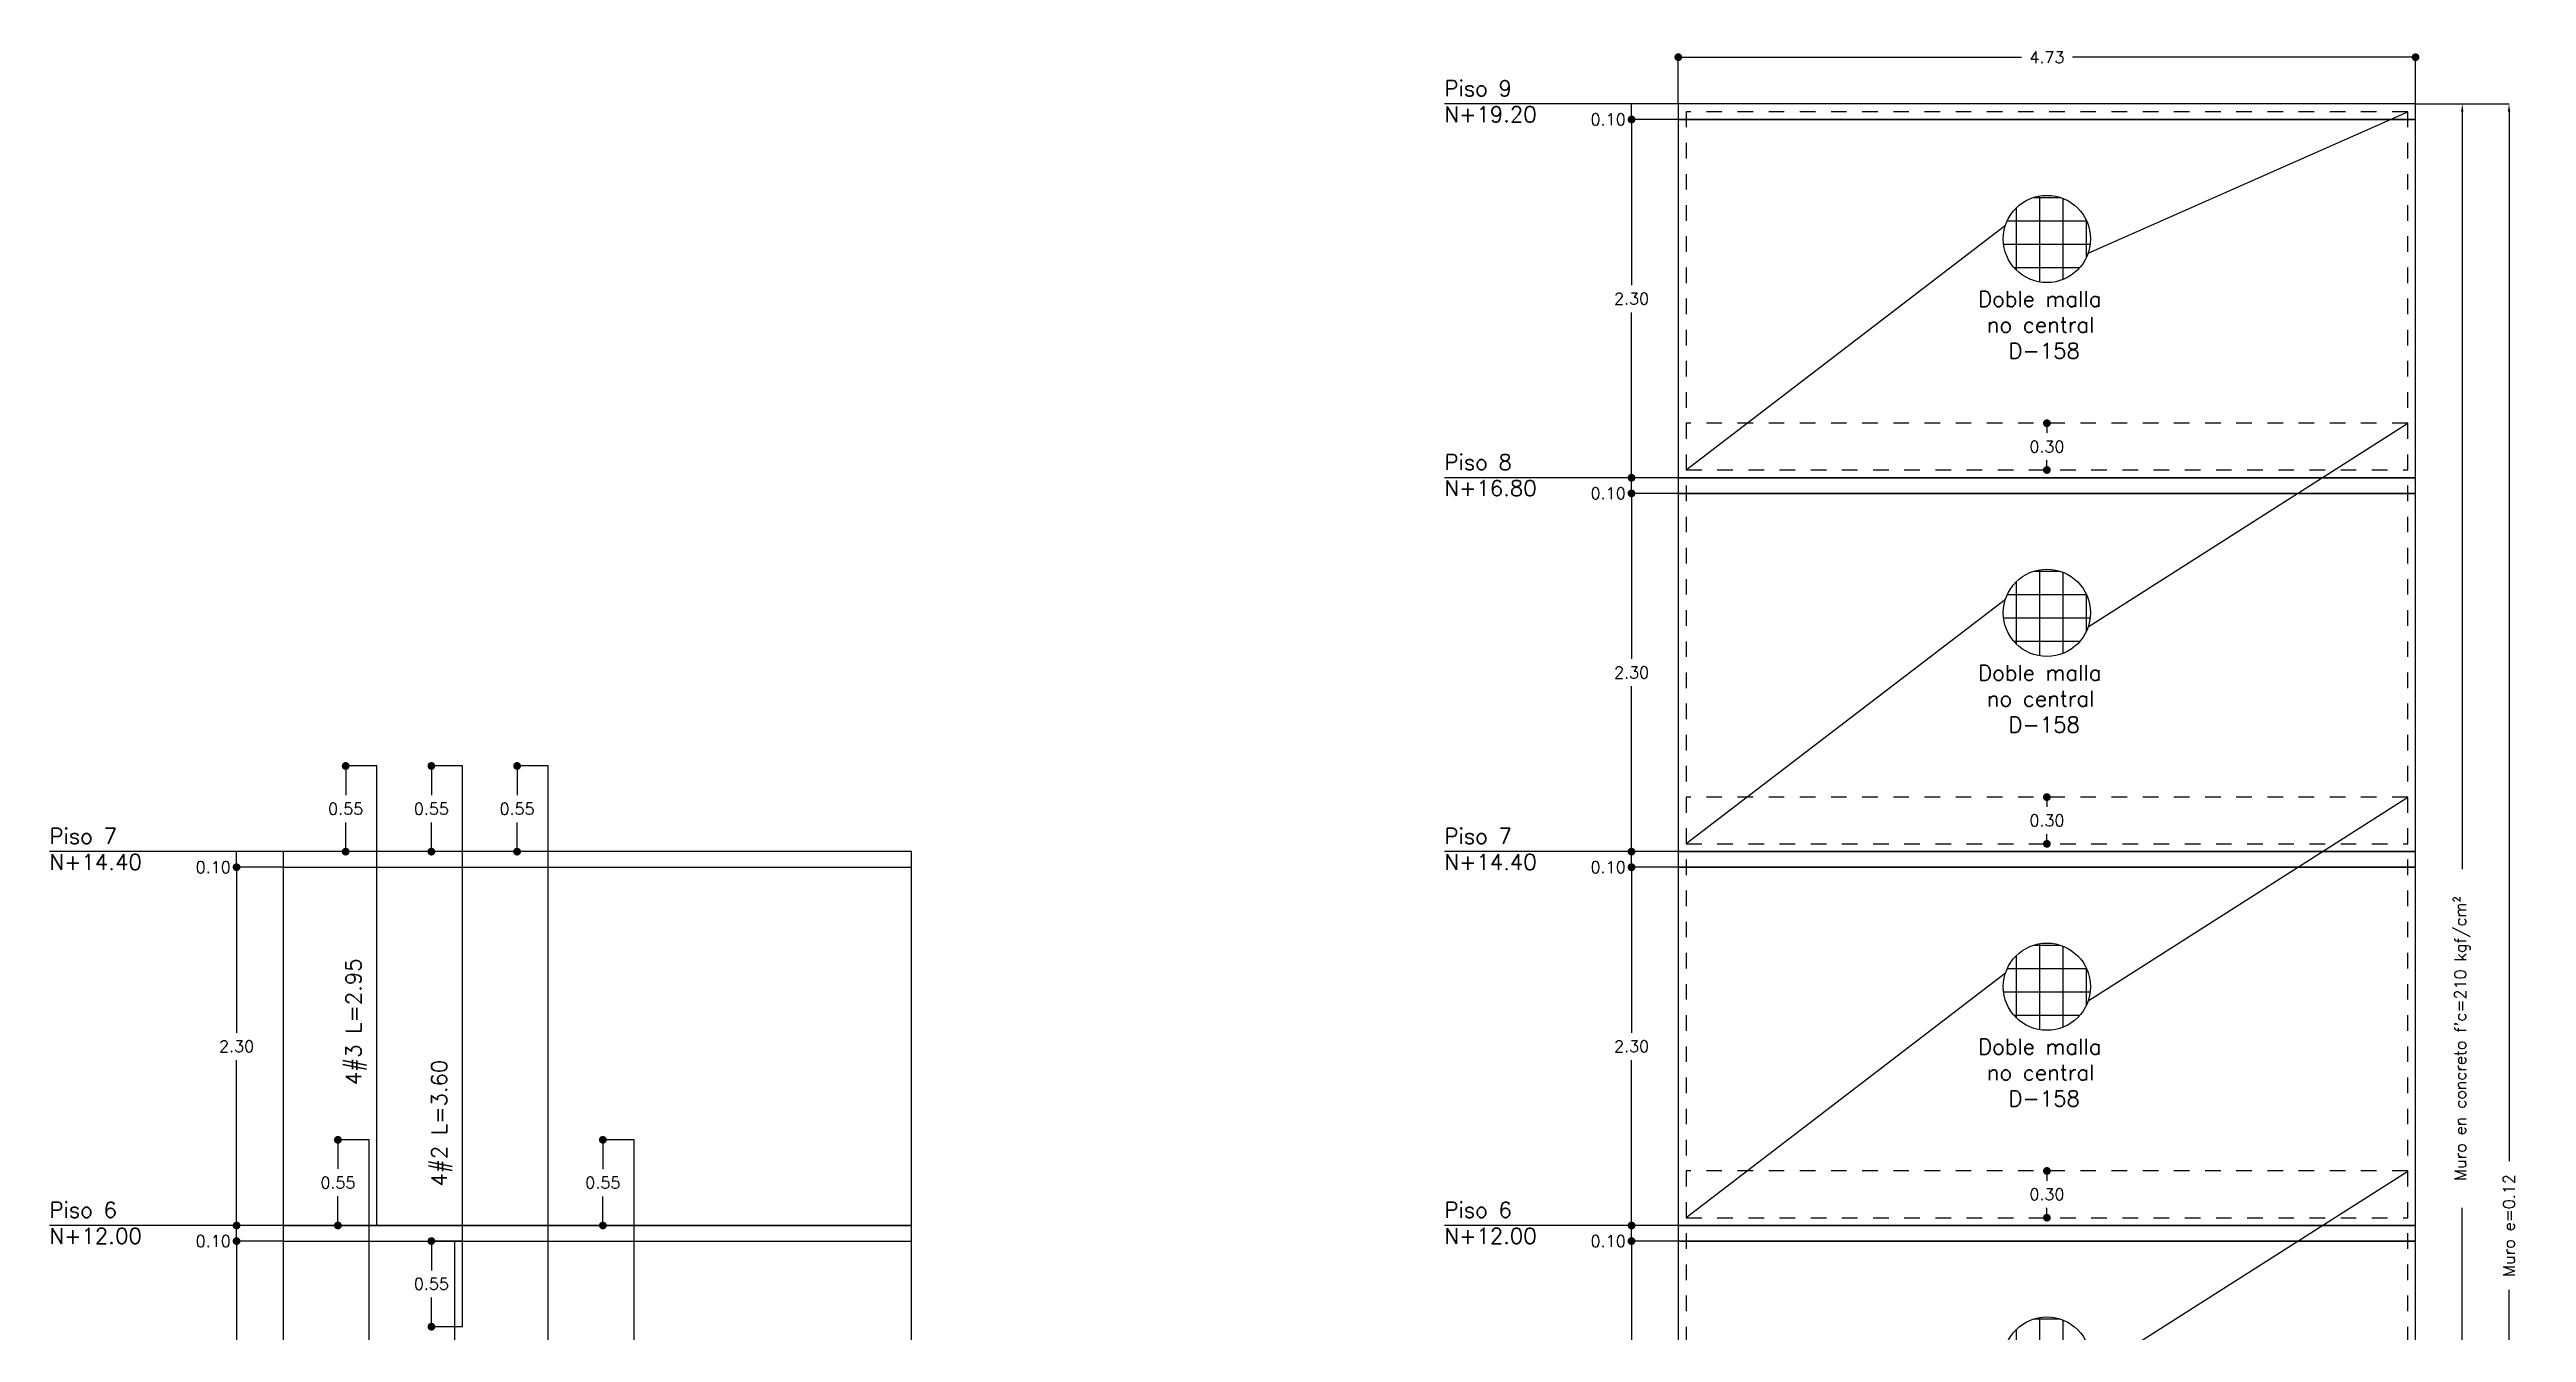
# Model space of a CAD drawing. Header units: millimetres. Extents: x -99999999 to 100000000, y -41 to 20.
# Drawn here: x 4.63 to 20.52, y 11.31 to 19.55 of the extents above; entities that cross this region are included whole.
import ezdxf

# ---------------------------------------------------------------- set-up
doc = ezdxf.new("R2010")
doc.units = ezdxf.units.MM
doc.header["$LTSCALE"] = 0.01
doc.header["$PDMODE"] = 3
doc.linetypes.add('DASHED2', pattern=[0.375, 0.25, -0.125])
for name, color, linetype in [('FC_BORDES', 4, 'Continuous'), ('FC_COTAS', 1, 'Continuous'), ('FC_LINEA CORTE', 1, 'Continuous'), ('FC_MALLA', 3, 'DASHED2'), ('FC_R-80', 11, 'Continuous'), ('FC_REFUERZO', 5, 'Continuous')]:
    doc.layers.add(name, color=color, linetype=linetype)
doc.styles.add('FC_TEXT1', font='romans.shx')
doc.dimstyles.new('FC_COTAS', dxfattribs={"dimtxt": 0.0015, "dimasz": 0.001, "dimexe": 0, "dimexo": 0, "dimgap": 0.001, "dimtad": 1, "dimtih": 1, "dimtoh": 1, "dimzin": 0, "dimdsep": 46, "dimtxsty": 'FC_TEXT1', "dimblk": 'DOT', "dimcen": 0.09, "dimclrd": 256, "dimclre": 256, "dimclrt": 256, "dimadec": 0, "dimazin": 0, "dimtfac": 1, "dimtix": 1, "dimtmove": 2, "dimatfit": 3, "dimfxl": 1.002, "dimtolj": 1, "dimtzin": 0, "dimlwd": -1, "dimarcsym": 0})
pattern_1 = [(0, (0, 0), (0, 0.003), []), (90, (0, 0), (-0.003, 2e-19), [])]

# ---------------------------------------------------------------- blocks, each defined once
blk = doc.blocks.new('_Dot')
at = {"color": 0, "linetype": 'ByBlock', "lineweight": -2}
blk.add_line((-0.5, 0), (-1, 0), dxfattribs=at)
at = {"color": 0, "linetype": 'ByBlock', "const_width": 0.5}
blk.add_lwpolyline([(-0.25, 0, 1), (0.25, 0, 1)], format="xyb", close=True, dxfattribs=at)
blk = doc.blocks.new('*D363')
at = {"layer": 'Defpoints', "color": 0, "ltscale": 0.6, "transparency": 16777216}
for p in [(5.83, 11.9), (6.13, 11.9), (6.13, 9.6)]:
    blk.add_point(p, dxfattribs=at)
at = {"layer": 'FC_COTAS', "lineweight": -2, "ltscale": 0.6, "transparency": 16777216}
for p, q in [((6.13, 11.9), (5.83, 11.9)), ((6.13, 9.6), (5.83, 9.6))]:
    blk.add_line(p, q, dxfattribs=at)
at = {"layer": 'FC_COTAS', "ltscale": 0.6, "transparency": 16777216}
for p, q in [((5.83, 11.85), (5.83, 10.837)), ((5.83, 9.65), (5.83, 10.662))]:
    blk.add_line(p, q, dxfattribs=at)
at = {"layer": 'FC_COTAS', "ltscale": 0.6, "transparency": 16777216, "xscale": 0.05, "yscale": 0.05, "zscale": 0.05}
for p, rotation in [((5.83, 11.9), 90), ((5.83, 9.6), 270)]:
    blk.add_blockref('_Dot', p, dxfattribs=dict(at, rotation=rotation))
at = {"layer": 'FC_COTAS', "ltscale": 0.6, "transparency": 16777216, "insert": (5.83, 10.75), "char_height": 0.075, "attachment_point": 5, "style": 'FC_TEXT1'}
blk.add_mtext('\\A1;2.30', dxfattribs=at)
blk = doc.blocks.new('*D364')
at = {"layer": 'Defpoints', "color": 0, "ltscale": 0.6, "transparency": 16777216}
for p in [(5.83, 12), (6.13, 12), (6.13, 11.9)]:
    blk.add_point(p, dxfattribs=at)
at = {"layer": 'FC_COTAS', "lineweight": -2, "ltscale": 0.6, "transparency": 16777216}
for p, q in [((6.13, 12), (5.83, 12)), ((6.13, 11.9), (5.83, 11.9))]:
    blk.add_line(p, q, dxfattribs=at)
at = {"layer": 'FC_COTAS', "ltscale": 0.6, "transparency": 16777216}
blk.add_line((5.83, 11.9), (5.83, 12), dxfattribs=at)
at = {"layer": 'FC_COTAS', "ltscale": 0.6, "transparency": 16777216, "insert": (5.68, 11.9), "char_height": 0.075, "attachment_point": 5, "style": 'FC_TEXT1'}
blk.add_mtext('\\A1;0.10', dxfattribs=at)
blk = doc.blocks.new('*D365')
at = {"layer": 'Defpoints', "color": 0, "ltscale": 0.6, "transparency": 16777216}
for p in [(5.83, 14.3), (6.13, 14.3), (6.13, 12)]:
    blk.add_point(p, dxfattribs=at)
at = {"layer": 'FC_COTAS', "lineweight": -2, "ltscale": 0.6, "transparency": 16777216}
for p, q in [((6.13, 14.3), (5.83, 14.3)), ((6.13, 12), (5.83, 12))]:
    blk.add_line(p, q, dxfattribs=at)
at = {"layer": 'FC_COTAS', "ltscale": 0.6, "transparency": 16777216}
for p, q in [((5.83, 14.25), (5.83, 13.237)), ((5.83, 12.05), (5.83, 13.062))]:
    blk.add_line(p, q, dxfattribs=at)
at = {"layer": 'FC_COTAS', "ltscale": 0.6, "transparency": 16777216, "xscale": 0.05, "yscale": 0.05, "zscale": 0.05}
for p, rotation in [((5.83, 14.3), 90), ((5.83, 12), 270)]:
    blk.add_blockref('_Dot', p, dxfattribs=dict(at, rotation=rotation))
at = {"layer": 'FC_COTAS', "ltscale": 0.6, "transparency": 16777216, "insert": (5.83, 13.15), "char_height": 0.075, "attachment_point": 5, "style": 'FC_TEXT1'}
blk.add_mtext('\\A1;2.30', dxfattribs=at)
blk = doc.blocks.new('*D366')
at = {"layer": 'Defpoints', "color": 0, "ltscale": 0.6, "transparency": 16777216}
for p in [(5.83, 14.4), (6.13, 14.4), (6.13, 14.3)]:
    blk.add_point(p, dxfattribs=at)
at = {"layer": 'FC_COTAS', "lineweight": -2, "ltscale": 0.6, "transparency": 16777216}
for p, q in [((6.13, 14.4), (5.83, 14.4)), ((6.13, 14.3), (5.83, 14.3))]:
    blk.add_line(p, q, dxfattribs=at)
at = {"layer": 'FC_COTAS', "ltscale": 0.6, "transparency": 16777216}
blk.add_line((5.83, 14.3), (5.83, 14.4), dxfattribs=at)
at = {"layer": 'FC_COTAS', "ltscale": 0.6, "transparency": 16777216, "insert": (5.68, 14.3), "char_height": 0.075, "attachment_point": 5, "style": 'FC_TEXT1'}
blk.add_mtext('\\A1;0.10', dxfattribs=at)
blk = doc.blocks.new('*D370')
at = {"layer": 'Defpoints', "color": 0, "ltscale": 0.6, "transparency": 16777216}
for p in [(6.48, 12.55), (6.68, 12.55), (6.68, 12)]:
    blk.add_point(p, dxfattribs=at)
at = {"layer": 'FC_COTAS', "lineweight": -2, "ltscale": 0.6, "transparency": 16777216}
for p, q in [((6.68, 12.55), (6.48, 12.55)), ((6.68, 12), (6.48, 12))]:
    blk.add_line(p, q, dxfattribs=at)
at = {"layer": 'FC_COTAS', "ltscale": 0.6, "transparency": 16777216}
for p, q in [((6.48, 12.5), (6.48, 12.363)), ((6.48, 12.05), (6.48, 12.188))]:
    blk.add_line(p, q, dxfattribs=at)
at = {"layer": 'FC_COTAS', "ltscale": 0.6, "transparency": 16777216, "xscale": 0.05, "yscale": 0.05, "zscale": 0.05}
for p, rotation in [((6.48, 12.55), 90), ((6.48, 12), 270)]:
    blk.add_blockref('_Dot', p, dxfattribs=dict(at, rotation=rotation))
at = {"layer": 'FC_COTAS', "ltscale": 0.6, "transparency": 16777216, "insert": (6.48, 12.275), "char_height": 0.075, "attachment_point": 5, "style": 'FC_TEXT1'}
blk.add_mtext('\\A1;0.55', dxfattribs=at)
blk = doc.blocks.new('*D371')
at = {"layer": 'Defpoints', "color": 0, "ltscale": 0.6, "transparency": 16777216}
for p in [(6.53, 14.95), (6.73, 14.95), (6.73, 14.4)]:
    blk.add_point(p, dxfattribs=at)
at = {"layer": 'FC_COTAS', "lineweight": -2, "ltscale": 0.6, "transparency": 16777216}
for p, q in [((6.73, 14.95), (6.53, 14.95)), ((6.73, 14.4), (6.53, 14.4))]:
    blk.add_line(p, q, dxfattribs=at)
at = {"layer": 'FC_COTAS', "ltscale": 0.6, "transparency": 16777216}
for p, q in [((6.53, 14.9), (6.53, 14.763)), ((6.53, 14.45), (6.53, 14.588))]:
    blk.add_line(p, q, dxfattribs=at)
at = {"layer": 'FC_COTAS', "ltscale": 0.6, "transparency": 16777216, "xscale": 0.05, "yscale": 0.05, "zscale": 0.05}
for p, rotation in [((6.53, 14.95), 90), ((6.53, 14.4), 270)]:
    blk.add_blockref('_Dot', p, dxfattribs=dict(at, rotation=rotation))
at = {"layer": 'FC_COTAS', "ltscale": 0.6, "transparency": 16777216, "insert": (6.53, 14.675), "char_height": 0.075, "attachment_point": 5, "style": 'FC_TEXT1'}
blk.add_mtext('\\A1;0.55', dxfattribs=at)
blk = doc.blocks.new('*D374')
at = {"layer": 'Defpoints', "color": 0, "ltscale": 0.6, "transparency": 16777216}
for p in [(7.08, 11.9), (7.28, 11.9), (7.28, 11.35)]:
    blk.add_point(p, dxfattribs=at)
at = {"layer": 'FC_COTAS', "lineweight": -2, "ltscale": 0.6, "transparency": 16777216}
for p, q in [((7.28, 11.9), (7.08, 11.9)), ((7.28, 11.35), (7.08, 11.35))]:
    blk.add_line(p, q, dxfattribs=at)
at = {"layer": 'FC_COTAS', "ltscale": 0.6, "transparency": 16777216}
for p, q in [((7.08, 11.85), (7.08, 11.712)), ((7.08, 11.4), (7.08, 11.537))]:
    blk.add_line(p, q, dxfattribs=at)
at = {"layer": 'FC_COTAS', "ltscale": 0.6, "transparency": 16777216, "xscale": 0.05, "yscale": 0.05, "zscale": 0.05}
for p, rotation in [((7.08, 11.9), 90), ((7.08, 11.35), 270)]:
    blk.add_blockref('_Dot', p, dxfattribs=dict(at, rotation=rotation))
at = {"layer": 'FC_COTAS', "ltscale": 0.6, "transparency": 16777216, "insert": (7.08, 11.625), "char_height": 0.075, "attachment_point": 5, "style": 'FC_TEXT1'}
blk.add_mtext('\\A1;0.55', dxfattribs=at)
blk = doc.blocks.new('*D375')
at = {"layer": 'Defpoints', "color": 0, "ltscale": 0.6, "transparency": 16777216}
for p in [(7.08, 14.95), (7.28, 14.95), (7.28, 14.4)]:
    blk.add_point(p, dxfattribs=at)
at = {"layer": 'FC_COTAS', "lineweight": -2, "ltscale": 0.6, "transparency": 16777216}
for p, q in [((7.28, 14.95), (7.08, 14.95)), ((7.28, 14.4), (7.08, 14.4))]:
    blk.add_line(p, q, dxfattribs=at)
at = {"layer": 'FC_COTAS', "ltscale": 0.6, "transparency": 16777216}
for p, q in [((7.08, 14.9), (7.08, 14.762)), ((7.08, 14.45), (7.08, 14.587))]:
    blk.add_line(p, q, dxfattribs=at)
at = {"layer": 'FC_COTAS', "ltscale": 0.6, "transparency": 16777216, "xscale": 0.05, "yscale": 0.05, "zscale": 0.05}
for p, rotation in [((7.08, 14.95), 90), ((7.08, 14.4), 270)]:
    blk.add_blockref('_Dot', p, dxfattribs=dict(at, rotation=rotation))
at = {"layer": 'FC_COTAS', "ltscale": 0.6, "transparency": 16777216, "insert": (7.08, 14.675), "char_height": 0.075, "attachment_point": 5, "style": 'FC_TEXT1'}
blk.add_mtext('\\A1;0.55', dxfattribs=at)
blk = doc.blocks.new('*D379')
at = {"layer": 'Defpoints', "color": 0, "ltscale": 0.6, "transparency": 16777216}
for p in [(7.63, 14.95), (7.83, 14.95), (7.83, 14.4)]:
    blk.add_point(p, dxfattribs=at)
at = {"layer": 'FC_COTAS', "lineweight": -2, "ltscale": 0.6, "transparency": 16777216}
for p, q in [((7.83, 14.95), (7.63, 14.95)), ((7.83, 14.4), (7.63, 14.4))]:
    blk.add_line(p, q, dxfattribs=at)
at = {"layer": 'FC_COTAS', "ltscale": 0.6, "transparency": 16777216}
for p, q in [((7.63, 14.9), (7.63, 14.762)), ((7.63, 14.45), (7.63, 14.587))]:
    blk.add_line(p, q, dxfattribs=at)
at = {"layer": 'FC_COTAS', "ltscale": 0.6, "transparency": 16777216, "xscale": 0.05, "yscale": 0.05, "zscale": 0.05}
for p, rotation in [((7.63, 14.95), 90), ((7.63, 14.4), 270)]:
    blk.add_blockref('_Dot', p, dxfattribs=dict(at, rotation=rotation))
at = {"layer": 'FC_COTAS', "ltscale": 0.6, "transparency": 16777216, "insert": (7.63, 14.675), "char_height": 0.075, "attachment_point": 5, "style": 'FC_TEXT1'}
blk.add_mtext('\\A1;0.55', dxfattribs=at)
blk = doc.blocks.new('*D383')
at = {"layer": 'Defpoints', "color": 0, "ltscale": 0.6, "transparency": 16777216}
for p in [(8.18, 12.55), (8.38, 12.55), (8.38, 12)]:
    blk.add_point(p, dxfattribs=at)
at = {"layer": 'FC_COTAS', "lineweight": -2, "ltscale": 0.6, "transparency": 16777216}
for p, q in [((8.38, 12.55), (8.18, 12.55)), ((8.38, 12), (8.18, 12))]:
    blk.add_line(p, q, dxfattribs=at)
at = {"layer": 'FC_COTAS', "ltscale": 0.6, "transparency": 16777216}
for p, q in [((8.18, 12.5), (8.18, 12.362)), ((8.18, 12.05), (8.18, 12.187))]:
    blk.add_line(p, q, dxfattribs=at)
at = {"layer": 'FC_COTAS', "ltscale": 0.6, "transparency": 16777216, "xscale": 0.05, "yscale": 0.05, "zscale": 0.05}
for p, rotation in [((8.18, 12.55), 90), ((8.18, 12), 270)]:
    blk.add_blockref('_Dot', p, dxfattribs=dict(at, rotation=rotation))
at = {"layer": 'FC_COTAS', "ltscale": 0.6, "transparency": 16777216, "insert": (8.18, 12.275), "char_height": 0.075, "attachment_point": 5, "style": 'FC_TEXT1'}
blk.add_mtext('\\A1;0.55', dxfattribs=at)
blk = doc.blocks.new('*D412')
at = {"layer": 'Defpoints', "color": 0, "ltscale": 0.6, "transparency": 16777216}
for p in [(14.78, 11.9), (15.08, 11.9), (15.08, 9.6)]:
    blk.add_point(p, dxfattribs=at)
at = {"layer": 'FC_COTAS', "lineweight": -2, "ltscale": 0.6, "transparency": 16777216}
for p, q in [((15.08, 11.9), (14.78, 11.9)), ((15.08, 9.6), (14.78, 9.6))]:
    blk.add_line(p, q, dxfattribs=at)
at = {"layer": 'FC_COTAS', "ltscale": 0.6, "transparency": 16777216}
for p, q in [((14.78, 11.85), (14.78, 10.837)), ((14.78, 9.65), (14.78, 10.662))]:
    blk.add_line(p, q, dxfattribs=at)
at = {"layer": 'FC_COTAS', "ltscale": 0.6, "transparency": 16777216, "xscale": 0.05, "yscale": 0.05, "zscale": 0.05}
for p, rotation in [((14.78, 11.9), 90), ((14.78, 9.6), 270)]:
    blk.add_blockref('_Dot', p, dxfattribs=dict(at, rotation=rotation))
at = {"layer": 'FC_COTAS', "ltscale": 0.6, "transparency": 16777216, "insert": (14.78, 10.75), "char_height": 0.075, "attachment_point": 5, "style": 'FC_TEXT1'}
blk.add_mtext('\\A1;2.30', dxfattribs=at)
blk = doc.blocks.new('*D413')
at = {"layer": 'Defpoints', "color": 0, "ltscale": 0.6, "transparency": 16777216}
for p in [(14.78, 12), (15.08, 12), (15.08, 11.9)]:
    blk.add_point(p, dxfattribs=at)
at = {"layer": 'FC_COTAS', "lineweight": -2, "ltscale": 0.6, "transparency": 16777216}
for p, q in [((15.08, 12), (14.78, 12)), ((15.08, 11.9), (14.78, 11.9))]:
    blk.add_line(p, q, dxfattribs=at)
at = {"layer": 'FC_COTAS', "ltscale": 0.6, "transparency": 16777216}
blk.add_line((14.78, 11.9), (14.78, 12), dxfattribs=at)
at = {"layer": 'FC_COTAS', "ltscale": 0.6, "transparency": 16777216, "insert": (14.63, 11.9), "char_height": 0.075, "attachment_point": 5, "style": 'FC_TEXT1'}
blk.add_mtext('\\A1;0.10', dxfattribs=at)
blk = doc.blocks.new('*D414')
at = {"layer": 'Defpoints', "color": 0, "ltscale": 0.6, "transparency": 16777216}
for p in [(17.445, 12.35), (17.445, 12.35), (17.445, 12.05)]:
    blk.add_point(p, dxfattribs=at)
at = {"layer": 'FC_COTAS', "ltscale": 0.6, "transparency": 16777216}
for p, q in [((17.445, 12.3), (17.445, 12.2875)), ((17.445, 12.1), (17.445, 12.1125))]:
    blk.add_line(p, q, dxfattribs=at)
at = {"layer": 'FC_COTAS', "ltscale": 0.6, "transparency": 16777216, "xscale": 0.05, "yscale": 0.05, "zscale": 0.05}
for p, rotation in [((17.445, 12.35), 90), ((17.445, 12.05), 270)]:
    blk.add_blockref('_Dot', p, dxfattribs=dict(at, rotation=rotation))
at = {"layer": 'FC_COTAS', "ltscale": 0.6, "transparency": 16777216, "insert": (17.445, 12.2), "char_height": 0.075, "attachment_point": 5, "style": 'FC_TEXT1'}
blk.add_mtext('\\A1;0.30', dxfattribs=at)
blk = doc.blocks.new('*U415')
at = {"layer": 'FC_REFUERZO', "ltscale": 0.9}
h = blk.add_hatch(dxfattribs=at)
h.set_pattern_fill('_USER', color=256, scale=0.003, double=1, pattern_type=0)
h.set_pattern_definition(pattern_1)
edge = h.paths.add_edge_path()
edge.add_arc((0, 0), 0.0056, 0, 360)
at = {"layer": 'FC_BORDES'}
blk.add_circle((0, 0), 0.0056, dxfattribs=at)
at = {"layer": 'FC_LINEA CORTE'}
for points in [[(0.0053, -0.00181), (0.0463, 0.02433)], [(-0.00533, 0.00172), (-0.0463, -0.02967)]]:
    blk.add_lwpolyline(points, dxfattribs=at)
at = {"layer": 'FC_R-80', "ltscale": 0.9, "style": 'FC_TEXT1'}
for tag, p in [('Malla_001', (-0.00351, -0.0087)), ('Malla_002', (-0.00494, -0.01203))]:
    blk.add_attdef(tag, p, '', height=0.002, dxfattribs=at)
blk = doc.blocks.new('*D416')
at = {"layer": 'Defpoints', "color": 0, "ltscale": 0.6, "transparency": 16777216}
for p in [(14.78, 14.3), (15.08, 14.3), (15.08, 12)]:
    blk.add_point(p, dxfattribs=at)
at = {"layer": 'FC_COTAS', "lineweight": -2, "ltscale": 0.6, "transparency": 16777216}
for p, q in [((15.08, 14.3), (14.78, 14.3)), ((15.08, 12), (14.78, 12))]:
    blk.add_line(p, q, dxfattribs=at)
at = {"layer": 'FC_COTAS', "ltscale": 0.6, "transparency": 16777216}
for p, q in [((14.78, 14.25), (14.78, 13.237)), ((14.78, 12.05), (14.78, 13.062))]:
    blk.add_line(p, q, dxfattribs=at)
at = {"layer": 'FC_COTAS', "ltscale": 0.6, "transparency": 16777216, "xscale": 0.05, "yscale": 0.05, "zscale": 0.05}
for p, rotation in [((14.78, 14.3), 90), ((14.78, 12), 270)]:
    blk.add_blockref('_Dot', p, dxfattribs=dict(at, rotation=rotation))
at = {"layer": 'FC_COTAS', "ltscale": 0.6, "transparency": 16777216, "insert": (14.78, 13.15), "char_height": 0.075, "attachment_point": 5, "style": 'FC_TEXT1'}
blk.add_mtext('\\A1;2.30', dxfattribs=at)
blk = doc.blocks.new('*D417')
at = {"layer": 'Defpoints', "color": 0, "ltscale": 0.6, "transparency": 16777216}
for p in [(14.78, 14.4), (15.08, 14.4), (15.08, 14.3)]:
    blk.add_point(p, dxfattribs=at)
at = {"layer": 'FC_COTAS', "lineweight": -2, "ltscale": 0.6, "transparency": 16777216}
for p, q in [((15.08, 14.4), (14.78, 14.4)), ((15.08, 14.3), (14.78, 14.3))]:
    blk.add_line(p, q, dxfattribs=at)
at = {"layer": 'FC_COTAS', "ltscale": 0.6, "transparency": 16777216}
blk.add_line((14.78, 14.3), (14.78, 14.4), dxfattribs=at)
at = {"layer": 'FC_COTAS', "ltscale": 0.6, "transparency": 16777216, "insert": (14.63, 14.3), "char_height": 0.075, "attachment_point": 5, "style": 'FC_TEXT1'}
blk.add_mtext('\\A1;0.10', dxfattribs=at)
blk = doc.blocks.new('*D418')
at = {"layer": 'Defpoints', "color": 0, "ltscale": 0.6, "transparency": 16777216}
for p in [(17.445, 14.75), (17.445, 14.75), (17.445, 14.45)]:
    blk.add_point(p, dxfattribs=at)
at = {"layer": 'FC_COTAS', "ltscale": 0.6, "transparency": 16777216}
for p, q in [((17.445, 14.7), (17.445, 14.6875)), ((17.445, 14.5), (17.445, 14.5125))]:
    blk.add_line(p, q, dxfattribs=at)
at = {"layer": 'FC_COTAS', "ltscale": 0.6, "transparency": 16777216, "xscale": 0.05, "yscale": 0.05, "zscale": 0.05}
for p, rotation in [((17.445, 14.75), 90), ((17.445, 14.45), 270)]:
    blk.add_blockref('_Dot', p, dxfattribs=dict(at, rotation=rotation))
at = {"layer": 'FC_COTAS', "ltscale": 0.6, "transparency": 16777216, "insert": (17.445, 14.6), "char_height": 0.075, "attachment_point": 5, "style": 'FC_TEXT1'}
blk.add_mtext('\\A1;0.30', dxfattribs=at)
blk = doc.blocks.new('*D419')
at = {"layer": 'Defpoints', "color": 0, "ltscale": 0.6, "transparency": 16777216}
for p in [(14.78, 16.7), (15.08, 16.7), (15.08, 14.4)]:
    blk.add_point(p, dxfattribs=at)
at = {"layer": 'FC_COTAS', "lineweight": -2, "ltscale": 0.6, "transparency": 16777216}
for p, q in [((15.08, 16.7), (14.78, 16.7)), ((15.08, 14.4), (14.78, 14.4))]:
    blk.add_line(p, q, dxfattribs=at)
at = {"layer": 'FC_COTAS', "ltscale": 0.6, "transparency": 16777216}
for p, q in [((14.78, 16.65), (14.78, 15.637)), ((14.78, 14.45), (14.78, 15.462))]:
    blk.add_line(p, q, dxfattribs=at)
at = {"layer": 'FC_COTAS', "ltscale": 0.6, "transparency": 16777216, "xscale": 0.05, "yscale": 0.05, "zscale": 0.05}
for p, rotation in [((14.78, 16.7), 90), ((14.78, 14.4), 270)]:
    blk.add_blockref('_Dot', p, dxfattribs=dict(at, rotation=rotation))
at = {"layer": 'FC_COTAS', "ltscale": 0.6, "transparency": 16777216, "insert": (14.78, 15.55), "char_height": 0.075, "attachment_point": 5, "style": 'FC_TEXT1'}
blk.add_mtext('\\A1;2.30', dxfattribs=at)
blk = doc.blocks.new('*D420')
at = {"layer": 'Defpoints', "color": 0, "ltscale": 0.6, "transparency": 16777216}
for p in [(14.78, 16.8), (15.08, 16.8), (15.08, 16.7)]:
    blk.add_point(p, dxfattribs=at)
at = {"layer": 'FC_COTAS', "lineweight": -2, "ltscale": 0.6, "transparency": 16777216}
for p, q in [((15.08, 16.8), (14.78, 16.8)), ((15.08, 16.7), (14.78, 16.7))]:
    blk.add_line(p, q, dxfattribs=at)
at = {"layer": 'FC_COTAS', "ltscale": 0.6, "transparency": 16777216}
blk.add_line((14.78, 16.7), (14.78, 16.8), dxfattribs=at)
at = {"layer": 'FC_COTAS', "ltscale": 0.6, "transparency": 16777216, "insert": (14.63, 16.7), "char_height": 0.075, "attachment_point": 5, "style": 'FC_TEXT1'}
blk.add_mtext('\\A1;0.10', dxfattribs=at)
blk = doc.blocks.new('*D421')
at = {"layer": 'Defpoints', "color": 0, "ltscale": 0.6, "transparency": 16777216}
for p in [(17.445, 17.15), (17.445, 17.15), (17.445, 16.85)]:
    blk.add_point(p, dxfattribs=at)
at = {"layer": 'FC_COTAS', "ltscale": 0.6, "transparency": 16777216}
for p, q in [((17.445, 17.1), (17.445, 17.0875)), ((17.445, 16.9), (17.445, 16.9125))]:
    blk.add_line(p, q, dxfattribs=at)
at = {"layer": 'FC_COTAS', "ltscale": 0.6, "transparency": 16777216, "xscale": 0.05, "yscale": 0.05, "zscale": 0.05}
for p, rotation in [((17.445, 17.15), 90), ((17.445, 16.85), 270)]:
    blk.add_blockref('_Dot', p, dxfattribs=dict(at, rotation=rotation))
at = {"layer": 'FC_COTAS', "ltscale": 0.6, "transparency": 16777216, "insert": (17.445, 17), "char_height": 0.075, "attachment_point": 5, "style": 'FC_TEXT1'}
blk.add_mtext('\\A1;0.30', dxfattribs=at)
blk = doc.blocks.new('*D422')
at = {"layer": 'Defpoints', "color": 0, "ltscale": 0.6, "transparency": 16777216}
for p in [(19.81, 19.5), (15.08, 19.2), (19.81, 19.2)]:
    blk.add_point(p, dxfattribs=at)
at = {"layer": 'FC_COTAS', "lineweight": -2, "ltscale": 0.6, "transparency": 16777216}
for p, q in [((15.08, 19.2), (15.08, 19.5)), ((19.81, 19.2), (19.81, 19.5))]:
    blk.add_line(p, q, dxfattribs=at)
at = {"layer": 'FC_COTAS', "ltscale": 0.6, "transparency": 16777216}
for p, q in [((15.13, 19.5), (17.281, 19.5)), ((19.76, 19.5), (17.609, 19.5))]:
    blk.add_line(p, q, dxfattribs=at)
at = {"layer": 'FC_COTAS', "ltscale": 0.6, "transparency": 16777216, "xscale": 0.05, "yscale": 0.05, "zscale": 0.05, "rotation": 180}
blk.add_blockref('_Dot', (15.08, 19.5), dxfattribs=at)
at = {"layer": 'FC_COTAS', "ltscale": 0.6, "transparency": 16777216, "xscale": 0.05, "yscale": 0.05, "zscale": 0.05}
blk.add_blockref('_Dot', (19.81, 19.5), dxfattribs=at)
at = {"layer": 'FC_COTAS', "ltscale": 0.6, "transparency": 16777216, "insert": (17.445, 19.5), "char_height": 0.075, "attachment_point": 5, "style": 'FC_TEXT1'}
blk.add_mtext('\\A1;4.73', dxfattribs=at)
blk = doc.blocks.new('*D423')
at = {"layer": 'Defpoints', "color": 0, "ltscale": 0.6, "transparency": 16777216}
for p in [(14.78, 19.1), (15.08, 19.1), (15.08, 16.8)]:
    blk.add_point(p, dxfattribs=at)
at = {"layer": 'FC_COTAS', "lineweight": -2, "ltscale": 0.6, "transparency": 16777216}
for p, q in [((15.08, 19.1), (14.78, 19.1)), ((15.08, 16.8), (14.78, 16.8))]:
    blk.add_line(p, q, dxfattribs=at)
at = {"layer": 'FC_COTAS', "ltscale": 0.6, "transparency": 16777216}
for p, q in [((14.78, 19.05), (14.78, 18.037)), ((14.78, 16.85), (14.78, 17.862))]:
    blk.add_line(p, q, dxfattribs=at)
at = {"layer": 'FC_COTAS', "ltscale": 0.6, "transparency": 16777216, "xscale": 0.05, "yscale": 0.05, "zscale": 0.05}
for p, rotation in [((14.78, 19.1), 90), ((14.78, 16.8), 270)]:
    blk.add_blockref('_Dot', p, dxfattribs=dict(at, rotation=rotation))
at = {"layer": 'FC_COTAS', "ltscale": 0.6, "transparency": 16777216, "insert": (14.78, 17.95), "char_height": 0.075, "attachment_point": 5, "style": 'FC_TEXT1'}
blk.add_mtext('\\A1;2.30', dxfattribs=at)
blk = doc.blocks.new('*D424')
at = {"layer": 'Defpoints', "color": 0, "ltscale": 0.6, "transparency": 16777216}
for p in [(14.78, 19.2), (15.08, 19.2), (15.08, 19.1)]:
    blk.add_point(p, dxfattribs=at)
at = {"layer": 'FC_COTAS', "lineweight": -2, "ltscale": 0.6, "transparency": 16777216}
for p, q in [((15.08, 19.2), (14.78, 19.2)), ((15.08, 19.1), (14.78, 19.1))]:
    blk.add_line(p, q, dxfattribs=at)
at = {"layer": 'FC_COTAS', "ltscale": 0.6, "transparency": 16777216}
blk.add_line((14.78, 19.1), (14.78, 19.2), dxfattribs=at)
at = {"layer": 'FC_COTAS', "ltscale": 0.6, "transparency": 16777216, "insert": (14.63, 19.1), "char_height": 0.075, "attachment_point": 5, "style": 'FC_TEXT1'}
blk.add_mtext('\\A1;0.10', dxfattribs=at)
blk = doc.blocks.new('*U425')
at = {"layer": 'FC_REFUERZO', "ltscale": 0.9}
h = blk.add_hatch(dxfattribs=at)
h.set_pattern_fill('_USER', color=256, scale=0.003, double=1, pattern_type=0)
h.set_pattern_definition(pattern_1)
edge = h.paths.add_edge_path()
edge.add_arc((0, 0), 0.0056, 0, 360)
at = {"layer": 'FC_BORDES'}
blk.add_circle((0, 0), 0.0056, dxfattribs=at)
at = {"layer": 'FC_LINEA CORTE'}
for points in [[(0.0053, -0.00181), (0.0463, 0.01633)], [(-0.00533, 0.00172), (-0.0463, -0.02967)]]:
    blk.add_lwpolyline(points, dxfattribs=at)
at = {"layer": 'FC_R-80', "ltscale": 0.9, "style": 'FC_TEXT1'}
for tag, p in [('Malla_001', (-0.00351, -0.0087)), ('Malla_002', (-0.00494, -0.01203))]:
    blk.add_attdef(tag, p, '', height=0.002, dxfattribs=at)
blk = doc.blocks.new('*D427')
at = {"layer": 'Defpoints', "color": 0, "ltscale": 0.6, "transparency": 16777216}
for p in [(19.81, 19.2), (20.11, 19.2), (19.81, 7.2)]:
    blk.add_point(p, dxfattribs=at)
at = {"layer": 'FC_COTAS', "lineweight": -2, "ltscale": 0.6, "transparency": 16777216}
for p, q in [((19.81, 19.2), (20.11, 19.2)), ((19.81, 7.2), (20.11, 7.2))]:
    blk.add_line(p, q, dxfattribs=at)
at = {"layer": 'FC_COTAS', "ltscale": 0.6, "transparency": 16777216}
for p, q in [((20.11, 19.15), (20.11, 14.288)), ((20.11, 7.25), (20.11, 12.113))]:
    blk.add_line(p, q, dxfattribs=at)
for points in [[(20.102, 19.15), (20.118, 19.15), (20.11, 19.2)], [(20.102, 7.25), (20.118, 7.25), (20.11, 7.2)]]:
    blk.add_solid(points, dxfattribs=at)
at = {"layer": 'FC_COTAS', "color": 11, "ltscale": 0.6, "transparency": 16777216, "insert": (20.11, 13.2), "char_height": 0.075, "attachment_point": 5, "rotation": 90, "style": 'FC_TEXT1'}
blk.add_mtext("\\A1;Muro en concreto f'c=210 kgf/cm²", dxfattribs=at)
blk = doc.blocks.new('*D429')
at = {"layer": 'Defpoints', "color": 0, "ltscale": 0.6, "transparency": 16777216}
for p in [(19.81, 19.2), (20.41, 19.2), (19.81, 4.8)]:
    blk.add_point(p, dxfattribs=at)
at = {"layer": 'FC_COTAS', "lineweight": -2, "ltscale": 0.6, "transparency": 16777216}
for p, q in [((19.81, 19.2), (20.41, 19.2)), ((19.81, 4.8), (20.41, 4.8))]:
    blk.add_line(p, q, dxfattribs=at)
at = {"layer": 'FC_COTAS', "ltscale": 0.6, "transparency": 16777216}
for p, q in [((20.41, 19.15), (20.41, 12.413)), ((20.41, 4.85), (20.41, 11.588))]:
    blk.add_line(p, q, dxfattribs=at)
for points in [[(20.402, 19.15), (20.418, 19.15), (20.41, 19.2)], [(20.402, 4.85), (20.418, 4.85), (20.41, 4.8)]]:
    blk.add_solid(points, dxfattribs=at)
at = {"layer": 'FC_COTAS', "color": 11, "ltscale": 0.6, "transparency": 16777216, "insert": (20.41, 12), "char_height": 0.075, "attachment_point": 5, "rotation": 90, "style": 'FC_TEXT1'}
blk.add_mtext('\\A1;Muro e=0.12', dxfattribs=at)

msp = doc.modelspace()

# ---------------------------------------------------------------- linework, layer by layer
at = {"layer": 'FC_BORDES', "ltscale": 0.9}
for points in [[(15.08, 16.8), (19.81, 16.8), (19.81, 19.2), (15.08, 19.2)], [(15.08, 19.1), (19.81, 19.1)], [(15.08, 14.4), (19.81, 14.4), (19.81, 16.8), (15.08, 16.8)], [(15.08, 16.7), (19.81, 16.7)], [(15.08, 12), (19.81, 12), (19.81, 14.4), (15.08, 14.4)], [(15.08, 14.3), (19.81, 14.3)], [(15.08, 9.6), (19.81, 9.6), (19.81, 12), (15.08, 12)], [(15.08, 11.9), (19.81, 11.9)]]:
    msp.add_lwpolyline(points, close=True, dxfattribs=at)
at = {"layer": 'FC_BORDES', "ltscale": 0.6}
for points in [[(6.13, 12), (10.16, 12), (10.16, 14.4), (6.13, 14.4)], [(6.13, 9.6), (10.16, 9.6), (10.16, 12), (6.13, 12)]]:
    msp.add_lwpolyline(points, close=True, dxfattribs=at)
for points in [[(6.13, 14.3), (10.16, 14.3)], [(6.13, 11.9), (10.16, 11.9)]]:
    msp.add_lwpolyline(points, dxfattribs=at)
at = {"layer": 'FC_LINEA CORTE', "ltscale": 0.35}
for p, q in [((15.08, 19.2), (13.58, 19.2)), ((15.08, 16.8), (13.58, 16.8)), ((6.13, 14.4), (4.63, 14.4)), ((15.08, 14.4), (13.58, 14.4)), ((6.13, 12), (4.63, 12)), ((15.08, 12), (13.58, 12))]:
    msp.add_line(p, q, dxfattribs=at)
at = {"layer": 'FC_MALLA', "ltscale": 0.35}
for points in [[(15.13, 16.85), (19.76, 16.85), (19.76, 19.15), (15.13, 19.15)], [(15.13, 14.45), (19.76, 14.45), (19.76, 17.15), (15.13, 17.15)], [(15.13, 12.05), (19.76, 12.05), (19.76, 14.75), (15.13, 14.75)], [(15.13, 9.65), (19.76, 9.65), (19.76, 12.35), (15.13, 12.35)]]:
    msp.add_lwpolyline(points, close=True, dxfattribs=at)
at = {"layer": 'FC_REFUERZO', "ltscale": 0.6}
for points in [[(6.73, 12), (6.73, 14.95)], [(7.28, 11.35), (7.28, 14.95)], [(7.83, 9.6), (7.83, 14.95)], [(6.68, 7.2), (6.68, 12.55)], [(8.38, 8.95), (8.38, 12.55)], [(7.23, 6.45), (7.23, 11.9)]]:
    msp.add_lwpolyline(points, dxfattribs=at)

# ---------------------------------------------------------------- block references
at = {"layer": 'FC_MALLA', "ltscale": 0.6}
ref = msp.add_blockref('*U425', (17.445, 18.333), dxfattribs=dict(at, xscale=50, yscale=50, zscale=50))
ref.add_attrib('Malla_001', 'Doble malla', (17.003, 17.898), dxfattribs={"layer": 'FC_R-80', "ltscale": 0.9, "height": 0.1, "style": 'FC_TEXT1'})
ref.add_attrib('Malla_002', 'no central', (17.06, 17.732), dxfattribs={"layer": 'FC_R-80', "ltscale": 0.9, "height": 0.1, "style": 'FC_TEXT1'})
ref.add_attrib('Malla_003', 'D-158', (17.198, 17.565), dxfattribs={"layer": 'FC_R-80', "ltscale": 0.9, "height": 0.1, "style": 'FC_TEXT1'})
ref = msp.add_blockref('*U415', (17.445, 15.933), dxfattribs=dict(at, xscale=50, yscale=50, zscale=50))
ref.add_attrib('Malla_001', 'Doble malla', (17.003, 15.498), dxfattribs={"layer": 'FC_R-80', "ltscale": 0.9, "height": 0.1, "style": 'FC_TEXT1'})
ref.add_attrib('Malla_002', 'no central', (17.06, 15.332), dxfattribs={"layer": 'FC_R-80', "ltscale": 0.9, "height": 0.1, "style": 'FC_TEXT1'})
ref.add_attrib('Malla_003', 'D-158', (17.198, 15.165), dxfattribs={"layer": 'FC_R-80', "ltscale": 0.9, "height": 0.1, "style": 'FC_TEXT1'})
ref = msp.add_blockref('*U415', (17.445, 13.533), dxfattribs=dict(at, xscale=50, yscale=50, zscale=50))
ref.add_attrib('Malla_001', 'Doble malla', (17.003, 13.098), dxfattribs={"layer": 'FC_R-80', "ltscale": 0.9, "height": 0.1, "style": 'FC_TEXT1'})
ref.add_attrib('Malla_002', 'no central', (17.06, 12.932), dxfattribs={"layer": 'FC_R-80', "ltscale": 0.9, "height": 0.1, "style": 'FC_TEXT1'})
ref.add_attrib('Malla_003', 'D-158', (17.198, 12.765), dxfattribs={"layer": 'FC_R-80', "ltscale": 0.9, "height": 0.1, "style": 'FC_TEXT1'})
ref = msp.add_blockref('*U415', (17.445, 11.133), dxfattribs=dict(at, xscale=50, yscale=50, zscale=50))
ref.add_attrib('Malla_001', 'Doble malla', (17.003, 10.698), dxfattribs={"layer": 'FC_R-80', "ltscale": 0.9, "height": 0.1, "style": 'FC_TEXT1'})
ref.add_attrib('Malla_002', 'no central', (17.06, 10.532), dxfattribs={"layer": 'FC_R-80', "ltscale": 0.9, "height": 0.1, "style": 'FC_TEXT1'})
ref.add_attrib('Malla_003', 'D-158', (17.198, 10.365), dxfattribs={"layer": 'FC_R-80', "ltscale": 0.9, "height": 0.1, "style": 'FC_TEXT1'})

# ---------------------------------------------------------------- texts
at = {"layer": 'FC_R-80', "ltscale": 0.6, "char_height": 0.1, "width": 0.75, "attachment_point": 1, "style": 'FC_TEXT1'}
for s, insert in [('Piso 9^M^JN+19.20', (13.58, 19.35)), ('Piso 8^M^JN+16.80', (13.58, 16.95)), ('Piso 7^M^JN+14.40', (4.63, 14.55)), ('Piso 7^M^JN+14.40', (13.58, 14.55)), ('Piso 6^M^JN+12.00', (4.63, 12.15)), ('Piso 6^M^JN+12.00', (13.58, 12.15))]:
    msp.add_mtext(s, dxfattribs=dict(at, insert=insert))
at = {"layer": 'FC_R-80', "ltscale": 0.6, "char_height": 0.1, "width": 1.3, "attachment_point": 1, "rotation": 90, "style": 'FC_TEXT1'}
for s, insert in [('4#3 L=2.95', (6.53, 12.9)), ('4#2 L=3.60', (7.08, 12.25))]:
    msp.add_mtext(s, dxfattribs=dict(at, insert=insert))

# ---------------------------------------------------------------- dimensions: what is measured, and where the dimension line sits
at = {"layer": 'FC_COTAS', "ltscale": 0.6}
dim = msp.add_linear_dim(base=(19.81, 19.5), p1=(15.08, 19.2), p2=(19.81, 19.2), dimstyle='FC_COTAS', override={"dimscale": 0, "dimtxt": 0.0015, "dimasz": 0.001, "dimblk1": 'Dot', "dimblk2": 'Dot', "dimsah": 1, "dimtix": 1, "dimtofl": 1, "dimtmove": 2, "dimatfit": 3}, dxfattribs=at)
dim.commit()
dim.dimension.update_dxf_attribs({"geometry": '*D422', "text_midpoint": (17.445, 19.5), "dimtype": 128})
for base, p1, p2, picture, middle in [((14.78, 19.2), (15.08, 19.1), (15.08, 19.2), '*D424', (14.63, 19.1)), ((14.78, 19.1), (15.08, 16.8), (15.08, 19.1), '*D423', (14.78, 17.95)), ((17.445, 17.15), (17.445, 16.85), (17.445, 17.15), '*D421', (17.445, 17)), ((14.78, 16.8), (15.08, 16.7), (15.08, 16.8), '*D420', (14.63, 16.7)), ((14.78, 16.7), (15.08, 14.4), (15.08, 16.7), '*D419', (14.78, 15.55)), ((6.53, 14.95), (6.73, 14.4), (6.73, 14.95), '*D371', (6.53, 14.675)), ((7.08, 14.95), (7.28, 14.4), (7.28, 14.95), '*D375', (7.08, 14.675)), ((7.63, 14.95), (7.83, 14.4), (7.83, 14.95), '*D379', (7.63, 14.675)), ((17.445, 14.75), (17.445, 14.45), (17.445, 14.75), '*D418', (17.445, 14.6)), ((5.83, 14.4), (6.13, 14.3), (6.13, 14.4), '*D366', (5.68, 14.3)), ((5.83, 14.3), (6.13, 12), (6.13, 14.3), '*D365', (5.83, 13.15)), ((14.78, 14.4), (15.08, 14.3), (15.08, 14.4), '*D417', (14.63, 14.3)), ((14.78, 14.3), (15.08, 12), (15.08, 14.3), '*D416', (14.78, 13.15)), ((6.48, 12.55), (6.68, 12), (6.68, 12.55), '*D370', (6.48, 12.275)), ((8.18, 12.55), (8.38, 12), (8.38, 12.55), '*D383', (8.18, 12.275)), ((17.445, 12.35), (17.445, 12.05), (17.445, 12.35), '*D414', (17.445, 12.2)), ((5.83, 12), (6.13, 11.9), (6.13, 12), '*D364', (5.68, 11.9)), ((5.83, 11.9), (6.13, 9.6), (6.13, 11.9), '*D363', (5.83, 10.75)), ((7.08, 11.9), (7.28, 11.35), (7.28, 11.9), '*D374', (7.08, 11.625)), ((14.78, 12), (15.08, 11.9), (15.08, 12), '*D413', (14.63, 11.9)), ((14.78, 11.9), (15.08, 9.6), (15.08, 11.9), '*D412', (14.78, 10.75))]:
    dim = msp.add_linear_dim(base=base, p1=p1, p2=p2, angle=90, dimstyle='FC_COTAS', override={"dimscale": 0, "dimtxt": 0.0015, "dimasz": 0.001, "dimblk1": 'Dot', "dimblk2": 'Dot', "dimsah": 1, "dimtix": 1, "dimtofl": 1, "dimtmove": 2, "dimatfit": 3}, dxfattribs=at)
    dim.commit()
    dim.dimension.update_dxf_attribs({"geometry": picture, "text_midpoint": middle, "dimtype": 128})
for base, p1, text, picture, middle in [((20.11, 19.2), (19.81, 7.2), "Muro en concreto f'c=210 kgf/cm²", '*D427', (20.11, 13.2)), ((20.41, 19.2), (19.81, 4.8), 'Muro e=0.12', '*D429', (20.41, 12))]:
    dim = msp.add_linear_dim(base=base, p1=p1, p2=(19.81, 19.2), angle=90, text=text, dimstyle='FC_COTAS', override={"dimscale": 0, "dimtxt": 0.0015, "dimasz": 0.001, "dimtxsty": 'FC_TEXT1', "dimsah": 1, "dimclrt": 11, "dimtix": 1, "dimtofl": 1, "dimtmove": 2, "dimatfit": 3}, dxfattribs=at)
    dim.commit()
    dim.dimension.update_dxf_attribs({"geometry": picture, "text_midpoint": middle, "dimtype": 128, "text_rotation": 90})

doc.saveas('drawing.dxf')
